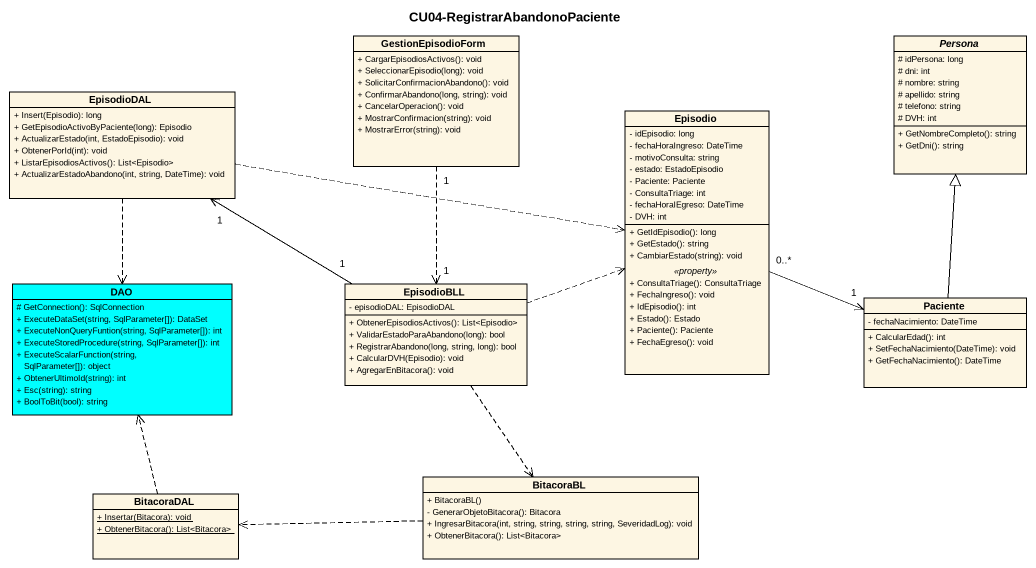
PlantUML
@startuml
title CU04-RegistrarAbandonoPaciente
hide circle
hide empty members
skinparam classAttributeIconSize 0
class GestionEpisodioForm {
  + CargarEpisodiosActivos(): void
  + SeleccionarEpisodio(long): void
  + SolicitarConfirmacionAbandono(): void
  + ConfirmarAbandono(long, string): void
  + CancelarOperacion(): void
  + MostrarConfirmacion(string): void
  + MostrarError(string): void
}
abstract class Persona {
  # idPersona: long
  # dni: int
  # nombre: string
  # apellido: string
  # telefono: string
  # DVH: int
  + GetNombreCompleto(): string
  + GetDni(): string
}
class EpisodioDAL {
  + Insert(Episodio): long
  + GetEpisodioActivoByPaciente(long): Episodio
  + ActualizarEstado(int, EstadoEpisodio): void
  + ObtenerPorId(int): void
  + ListarEpisodiosActivos(): List<Episodio>
  + ActualizarEstadoAbandono(int, string, DateTime): void
}
class Episodio {
  - idEpisodio: long
  - fechaHoraIngreso: DateTime
  - motivoConsulta: string
  - estado: EstadoEpisodio
  - Paciente: Paciente
  - ConsultaTriage: int
  - fechaHoraIEgreso: DateTime
  - DVH: int
  --
  + GetIdEpisodio(): long
  + GetEstado(): string
  + CambiarEstado(string): void
  .. <<property>> ..
  + ConsultaTriage(): ConsultaTriage
  + FechaIngreso(): void
  + IdEpisodio(): int
  + Estado(): Estado
  + Paciente(): Paciente
  + FechaEgreso(): void
}
class DAO #00FFFF {
  # GetConnection(): SqlConnection
  + ExecuteDataSet(string, SqlParameter[]): DataSet
  + ExecuteNonQueryFuntion(string, SqlParameter[]): int
  + ExecuteStoredProcedure(string, SqlParameter[]): int
  + ExecuteScalarFunction(string, SqlParameter[]): object
  + ObtenerUltimoId(string): int
  + Esc(string): string
  + BoolToBit(bool): string
}
class EpisodioBLL {
  - episodioDAL: EpisodioDAL
  + ObtenerEpisodiosActivos(): List<Episodio>
  + ValidarEstadoParaAbandono(long): bool
  + RegistrarAbandono(long, string, long): bool
  + CalcularDVH(Episodio): void
  + AgregarEnBitacora(): void
}
class Paciente {
  - fechaNacimiento: DateTime
  + CalcularEdad(): int
  + SetFechaNacimiento(DateTime): void
  + GetFechaNacimiento(): DateTime
}
class BitacoraBL {
  + BitacoraBL()
  - GenerarObjetoBitacora(): Bitacora
  + IngresarBitacora(int, string, string, string, string, SeveridadLog): void
  + ObtenerBitacora(): List<Bitacora>
}
class BitacoraDAL {
  {static} + Insertar(Bitacora): void
  {static} + ObtenerBitacora(): List<Bitacora>
}
GestionEpisodioForm "1" ..> "1" EpisodioBLL
EpisodioDAL ..> DAO
Episodio <.left. EpisodioDAL
EpisodioBLL "1" -up-> "1" EpisodioDAL
EpisodioBLL .right.> Episodio
EpisodioBLL ..> BitacoraBL
Paciente -up-|> Persona
Paciente "1" <-left- "0..*" Episodio
BitacoraBL .left.> BitacoraDAL
BitacoraDAL .up.> DAO
@enduml
